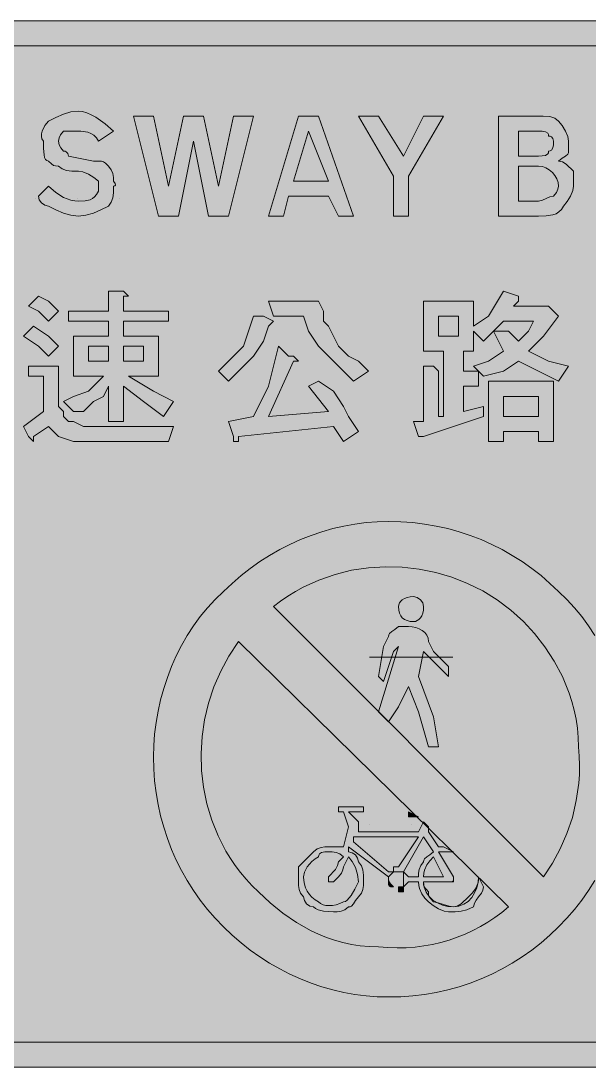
# Model space of a CAD drawing. Header units: metres. Extents: x 38 to 529, y 10 to 261.
# Drawn here: x 194.8 to 331.2, y 10.1 to 260.9 of the extents above; entities that cross this region are included whole.
import ezdxf

# ---------------------------------------------------------------- set-up
doc = ezdxf.new("R2010")
doc.units = ezdxf.units.M
for name, color, linetype, true_color in [('FILL_BLACK_000000', 7, 'Continuous', 0x000000), ('FILL_BLUE_0000FF', 7, 'Continuous', 0x0000ff), ('FILL_RED_FF0000', 7, 'Continuous', 0xff0000), ('FILL_WHITE_FFFFFF', 7, 'Continuous', 0xffffff), ('STROKE_BLACK_000000', 7, 'Continuous', 0x000000), ('STROKE_BLUE_0000FF', 7, 'Continuous', 0x0000ff), ('STROKE_WHITE_FFFFFF', 7, 'Continuous', 0xffffff)]:
    doc.layers.add(name, color=color, linetype=linetype, true_color=true_color)

msp = doc.modelspace()

# ---------------------------------------------------------------- hatches: boundary and pattern name
at = {"layer": 'FILL_BLACK_000000', "true_color": 0x000000}
h = msp.add_hatch(color=7, dxfattribs=at)
h.dxf.hatch_style = 1
h.paths.add_polyline_path([(291.4, 119.64), (291.24, 118.91), (291.01, 118.29), (290.7, 117.78), (290.34, 117.39), (289.93, 117.11), (289.5, 116.94), (289.05, 116.88), (288.21, 116.94), (287.48, 117.11), (286.86, 117.39), (286.35, 117.78), (285.96, 118.29), (285.68, 118.91), (285.51, 119.64), (285.45, 120.48), (285.51, 120.93), (285.68, 121.36), (285.96, 121.77), (286.35, 122.13), (286.86, 122.44), (287.48, 122.67), (288.21, 122.83), (289.05, 122.88), (289.93, 122.67), (290.7, 122.13), (291.24, 121.36), (291.45, 120.48), (291.4, 119.64)])
h = msp.add_hatch(color=7, dxfattribs=at)
h.dxf.hatch_style = 1
h.paths.add_polyline_path([(295.05, 86.88), (292.65, 86.88), (290.25, 95.28), (287.85, 101.28), (285.45, 96.48), (283.05, 92.88), (280.65, 95.28), (285.45, 110.88), (284.25, 109.68), (281.85, 102.48), (280.65, 103.68), (281.85, 110.88), (283.05, 113.28), (283.1, 113.68), (283.26, 113.99), (283.8, 114.48), (284.57, 114.97), (285.45, 115.68), (287.85, 115.68), (288.75, 115.62), (289.61, 115.45), (290.42, 115.17), (291.15, 114.78), (291.76, 114.27), (292.24, 113.65), (292.54, 112.92), (292.65, 112.08), (293.85, 109.68), (297.45, 106.08), (297.45, 103.68), (292.65, 108.48), (291.45, 109.68), (290.25, 103.68), (293.85, 94.08), (295.05, 86.88)])
h = msp.add_hatch(color=7, dxfattribs=at)
h.dxf.hatch_style = 1
h.paths.add_polyline_path([(296.25, 62.88), (298.65, 61.68), (296.25, 61.68), (295.05, 61.68), (298.65, 55.68), (298.65, 54.48), (297.45, 54.48), (291.45, 54.48), (291.47, 53.77), (291.6, 53.28), (291.96, 52.79), (292.65, 52.08), (292.67, 51.37), (292.8, 50.88), (293.16, 50.39), (293.85, 49.68), (294.94, 49.49), (296.25, 49.08), (297.56, 48.67), (298.65, 48.48), (299.55, 48.69), (300.45, 49.23), (302.25, 50.88), (303.13, 51.8), (303.9, 52.83), (304.44, 54.09), (304.6, 54.83), (304.65, 55.68), (305.85, 53.28), (305.7, 52.53), (305.34, 51.76), (304.65, 50.88), (304.05, 50.13), (303.64, 49.36), (303.45, 48.48), (301.84, 47.79), (300.45, 47.43), (299.06, 47.3), (297.45, 47.28), (296.36, 47.49), (295.05, 48.03), (293.74, 48.8), (292.65, 49.68), (291.77, 50.6), (291, 51.63), (290.46, 52.89), (290.3, 53.63), (290.25, 54.48), (287.85, 54.48), (286.65, 53.28), (286.65, 54.48), (286.65, 55.68), (286.65, 56.88), (285.45, 56.88), (284.25, 56.88), (283.05, 55.68), (273.45, 62.88), (273.45, 61.68), (274.33, 61.47), (275.1, 60.93), (275.64, 60.16), (275.85, 59.28), (276.54, 58.36), (276.9, 57.33), (277.03, 56.07), (277.05, 54.48), (277.03, 53.58), (276.9, 52.68), (276.54, 51.78), (275.85, 50.88), (275.14, 50), (274.65, 49.23), (274.16, 48.69), (273.85, 48.53), (273.45, 48.48), (272.55, 47.79), (271.65, 47.43), (270.75, 47.3), (269.85, 47.28), (267.45, 47.43), (266.14, 47.79), (265.55, 48.08), (265.05, 48.48), (264.17, 48.69), (263.4, 49.23), (262.86, 50), (262.65, 50.88), (261.96, 51.78), (261.6, 52.68), (261.47, 53.58), (261.45, 54.48), (261.45, 58.08), (265.05, 61.68), (265.95, 62.37), (266.85, 62.73), (267.75, 62.86), (268.65, 62.88), (272.25, 62.88), (273.45, 67.68), (272.25, 71.28), (271.05, 71.28), (271.05, 72.48), (272.25, 72.48), (277.05, 72.48), (277.05, 71.28), (273.45, 71.28), (275.85, 68.88), (275.85, 66.48), (290.25, 66.48), (291.45, 68.88), (292.65, 67.68), (292.65, 66.48), (295.05, 62.88), (296.25, 62.88)])
h.paths.add_polyline_path([(287.85, 55.68), (290.25, 55.68), (290.27, 56.58), (290.4, 57.48), (290.76, 58.38), (291.45, 59.28), (291.5, 59.68), (291.66, 59.99), (292.2, 60.48), (292.97, 60.97), (293.85, 61.68), (291.45, 65.28), (286.65, 56.88), (287.85, 55.68)], flags=16)
h.paths.add_polyline_path([(284.25, 58.08), (285.45, 58.08), (290.25, 65.28), (274.65, 65.28), (274.65, 64.08), (283.05, 56.88), (284.25, 56.88), (284.25, 58.08)], flags=16)
h.paths.add_polyline_path([(292.2, 58.53), (291.66, 57.27), (291.5, 56.53), (291.45, 55.68), (296.25, 55.68), (293.85, 60.48), (292.97, 59.56), (292.2, 58.53)], flags=16)
h.paths.add_polyline_path([(270.84, 58.38), (271.05, 59.28), (272.25, 60.48), (271.35, 61.17), (270.45, 61.53), (269.55, 61.66), (268.65, 61.68), (267.77, 61.66), (267, 61.53), (266.46, 61.17), (266.3, 60.88), (266.25, 60.48), (265.41, 59.98), (264.68, 59.39), (264.06, 58.75), (263.55, 58.08), (262.88, 56.77), (262.65, 55.68), (262.71, 54.78), (262.88, 53.9), (263.16, 53.04), (263.55, 52.23), (264.06, 51.47), (264.68, 50.79), (265.41, 50.18), (266.25, 49.68), (266.75, 49.29), (267.36, 49.01), (268.04, 48.84), (268.8, 48.78), (269.61, 48.84), (270.47, 49.01), (271.35, 49.29), (272.25, 49.68), (272.7, 49.79), (273.15, 50.09), (274.05, 51.18), (274.95, 52.72), (275.85, 54.48), (275.64, 56.26), (275.1, 57.93), (274.33, 59.37), (273.45, 60.48), (272.25, 58.08), (272.1, 57.33), (271.74, 56.56), (271.05, 55.68), (269.85, 54.48), (268.65, 54.48), (268.65, 55.68), (270.3, 57.48), (270.84, 58.38)], flags=16)
h = msp.add_hatch(color=7, dxfattribs=at)
h.dxf.hatch_style = 1
h.paths.add_polyline_path([(287.85, 71.28), (290.25, 70.08), (287.85, 70.08), (287.85, 71.28)])
h = msp.add_hatch(color=7, dxfattribs=at)
h.dxf.hatch_style = 1
h.paths.add_polyline_path([(283.07, 53.79), (283.05, 54.48), (283.05, 55.68), (283.07, 54.97), (283.2, 54.48), (283.56, 53.99), (284.25, 53.28), (283.56, 53.3), (283.2, 53.43), (283.07, 53.79)])
h = msp.add_hatch(color=7, dxfattribs=at)
h.dxf.hatch_style = 1
h.paths.add_polyline_path([(285.45, 53.28), (286.65, 53.28), (286.65, 52.08), (285.45, 52.08), (285.45, 53.28)])
at = {"layer": 'FILL_BLUE_0000FF', "true_color": 0x0000ff}
h = msp.add_hatch(color=7, dxfattribs=at)
h.dxf.hatch_style = 1
h.paths.add_polyline_path([(515.85, 254.88), (516.73, 254.86), (517.5, 254.73), (518.04, 254.37), (518.2, 254.08), (518.25, 253.68), (519.13, 253.66), (519.9, 253.53), (520.44, 253.17), (520.6, 252.88), (520.65, 252.48), (521.05, 252.43), (521.34, 252.27), (521.7, 251.73), (521.83, 250.96), (521.85, 250.08), (522.25, 250.03), (522.54, 249.89), (522.9, 249.48), (523.05, 248.88), (523.05, 22.08), (522.84, 21.18), (522.3, 20.28), (520.65, 18.48), (520.6, 18.08), (520.44, 17.77), (519.9, 17.28), (519.13, 16.79), (518.25, 16.08), (515.85, 16.08), (50.25, 16.08), (49.35, 16.29), (48.45, 16.83), (46.65, 18.48), (46.25, 18.53), (45.94, 18.67), (45.45, 19.08), (44.96, 19.49), (44.65, 19.63), (44.25, 19.68), (44.25, 22.08), (44.25, 248.88), (44.36, 249.83), (44.68, 250.83), (45.2, 251.83), (45.9, 252.78), (46.77, 253.61), (47.79, 254.28), (48.96, 254.72), (50.25, 254.88), (515.85, 254.88)])
at = {"layer": 'FILL_RED_FF0000', "true_color": 0xff0000}
h = msp.add_hatch(color=7, dxfattribs=at)
h.dxf.hatch_style = 1
h.paths.add_polyline_path([(340.58, 81.57), (340.37, 78.69), (340.03, 75.85), (339.54, 73.04), (338.93, 70.28), (338.18, 67.56), (337.31, 64.9), (336.3, 62.28), (335.17, 59.72), (333.91, 57.22), (332.53, 54.79), (331.03, 52.42), (329.41, 50.12), (327.67, 47.89), (325.82, 45.75), (323.85, 43.68), (321.78, 41.71), (319.64, 39.86), (317.41, 38.12), (315.11, 36.5), (312.74, 35), (310.31, 33.62), (307.81, 32.36), (305.25, 31.23), (302.63, 30.22), (299.97, 29.35), (297.25, 28.6), (294.49, 27.99), (291.68, 27.5), (288.84, 27.16), (285.96, 26.95), (283.05, 26.88), (280.35, 26.95), (277.66, 27.16), (274.97, 27.5), (272.31, 27.99), (269.66, 28.6), (267.04, 29.35), (264.45, 30.22), (261.9, 31.23), (259.39, 32.36), (256.93, 33.62), (254.52, 35), (252.17, 36.5), (249.88, 38.12), (247.66, 39.86), (245.52, 41.71), (243.45, 43.68), (241.48, 45.75), (239.63, 47.89), (237.89, 50.12), (236.27, 52.42), (234.77, 54.79), (233.39, 57.22), (232.13, 59.72), (231, 62.28), (229.99, 64.9), (229.12, 67.56), (228.37, 70.28), (227.76, 73.04), (227.27, 75.85), (226.93, 78.69), (226.72, 81.57), (226.65, 84.48), (226.72, 87.19), (226.93, 89.92), (227.27, 92.66), (227.76, 95.39), (228.37, 98.11), (229.12, 100.81), (229.99, 103.47), (231, 106.08), (232.13, 108.64), (233.39, 111.13), (234.77, 113.54), (236.27, 115.87), (237.89, 118.09), (239.63, 120.21), (241.48, 122.21), (243.45, 124.08), (245.52, 126.05), (247.66, 127.9), (249.88, 129.64), (252.17, 131.26), (254.52, 132.76), (256.93, 134.14), (259.39, 135.4), (261.9, 136.53), (264.45, 137.54), (267.04, 138.41), (269.66, 139.16), (272.31, 139.77), (274.97, 140.26), (277.66, 140.6), (280.35, 140.81), (283.05, 140.88), (285.96, 140.81), (288.84, 140.6), (291.68, 140.26), (294.49, 139.77), (297.25, 139.16), (299.97, 138.41), (302.63, 137.54), (305.25, 136.53), (307.81, 135.4), (310.31, 134.14), (312.74, 132.76), (315.11, 131.26), (317.41, 129.64), (319.64, 127.9), (321.78, 126.05), (323.85, 124.08), (325.82, 122.21), (327.67, 120.21), (329.41, 118.09), (331.03, 115.87), (332.53, 113.54), (333.91, 111.13), (335.17, 108.64), (336.3, 106.08), (337.31, 103.47), (338.18, 100.81), (338.93, 98.11), (339.54, 95.39), (340.03, 92.66), (340.37, 89.92), (340.58, 87.19), (340.65, 84.48), (340.58, 81.57)])
at = {"layer": 'FILL_WHITE_FFFFFF', "true_color": 0xffffff}
h = msp.add_hatch(color=7, dxfattribs=at)
h.dxf.hatch_style = 1
h.paths.add_polyline_path([(515.85, 260.88), (517.2, 260.82), (518.53, 260.65), (519.84, 260.37), (521.1, 259.98), (522.31, 259.47), (523.44, 258.86), (524.5, 258.12), (525.45, 257.28), (526.29, 256.33), (527.03, 255.29), (527.64, 254.2), (528.15, 253.08), (528.83, 250.87), (528.99, 249.83), (529.05, 248.88), (529.05, 22.08), (529.03, 21.16), (528.9, 20.13), (528.54, 18.87), (527.85, 17.28), (527.64, 16.38), (527.1, 15.48), (525.45, 13.68), (523.5, 11.88), (522.24, 10.98), (520.65, 10.08), (515.85, 10.08), (50.25, 10.08), (49.3, 10.14), (48.26, 10.3), (46.05, 10.98), (44.93, 11.49), (43.84, 12.11), (42.8, 12.84), (41.85, 13.68), (38.25, 17.28), (38.25, 22.08), (38.25, 248.88), (38.31, 249.83), (38.48, 250.87), (39.15, 253.08), (39.66, 254.2), (40.28, 255.29), (41.01, 256.33), (41.85, 257.28), (42.8, 258.12), (43.84, 258.86), (44.93, 259.47), (46.05, 259.98), (48.26, 260.65), (49.3, 260.82), (50.25, 260.88), (515.85, 260.88)])
h = msp.add_hatch(color=7, dxfattribs=at)
h.dxf.hatch_style = 1
h.paths.add_polyline_path([(217.03, 219.69), (216.9, 218.43), (216.54, 217.4), (215.85, 216.48), (214.05, 215.6), (212.25, 214.83), (210.45, 214.29), (208.65, 214.08), (206.85, 214.29), (205.05, 214.83), (203.25, 215.6), (201.45, 216.48), (200.57, 216.69), (199.8, 217.23), (199.26, 218), (199.05, 218.88), (201.45, 221.28), (203.25, 219.71), (205.05, 218.58), (205.95, 218.19), (206.85, 217.9), (207.75, 217.74), (208.65, 217.68), (210.24, 217.72), (211.5, 217.98), (212.04, 218.27), (212.53, 218.69), (213, 219.29), (213.45, 220.08), (213.45, 222.48), (212.36, 223.36), (211.05, 224.13), (209.74, 224.67), (208.65, 224.88), (207.06, 224.9), (205.8, 225.03), (204.77, 225.39), (203.85, 226.08), (203.14, 226.1), (202.65, 226.23), (202.16, 226.59), (201.45, 227.28), (201.05, 227.39), (200.76, 227.69), (200.54, 228.17), (200.4, 228.78), (200.27, 230.32), (200.25, 232.08), (199.91, 232.58), (199.76, 233.17), (199.79, 233.81), (199.95, 234.48), (200.59, 235.79), (201.45, 236.88), (203.25, 237.76), (205.05, 238.53), (206.85, 239.07), (208.65, 239.28), (209.6, 239.17), (210.64, 238.87), (211.73, 238.39), (212.85, 237.78), (215.06, 236.24), (217.05, 234.48), (213.45, 232.08), (212.95, 232.87), (212.34, 233.47), (211.66, 233.89), (210.9, 234.18), (209.23, 234.44), (207.45, 234.48), (205.05, 234.48), (204.36, 233.6), (204, 232.83), (203.85, 232.08), (204.04, 231.2), (204.45, 230.43), (205.05, 229.68), (205.45, 229.63), (205.74, 229.49), (206.1, 229.08), (206.25, 228.48), (212.25, 227.28), (213.45, 227.28), (214.16, 227.26), (214.65, 227.13), (215.14, 226.77), (215.85, 226.08), (216.54, 225.18), (216.9, 224.28), (217.03, 223.38), (217.05, 222.48), (217.5, 221.88), (217.56, 221.47), (217.39, 221.33), (217.05, 221.28), (217.03, 219.69)])
h = msp.add_hatch(color=7, dxfattribs=at)
h.dxf.hatch_style = 1
h.paths.add_polyline_path([(221.85, 238.08), (226.65, 238.08), (230.25, 221.28), (233.85, 238.08), (238.65, 238.08), (242.25, 221.28), (245.85, 238.08), (250.65, 238.08), (244.65, 214.08), (239.85, 214.08), (236.25, 232.08), (232.65, 214.08), (227.85, 214.08), (221.85, 238.08)])
h = msp.add_hatch(color=7, dxfattribs=at)
h.dxf.hatch_style = 1
h.paths.add_polyline_path([(274.65, 214.08), (271.05, 214.08), (268.65, 218.88), (259.05, 218.88), (257.85, 214.08), (254.25, 214.08), (261.45, 238.08), (266.25, 238.08), (274.65, 214.08)])
h.paths.add_polyline_path([(260.25, 222.48), (268.65, 222.48), (263.85, 234.48), (260.25, 222.48)], flags=16)
h = msp.add_hatch(color=7, dxfattribs=at)
h.dxf.hatch_style = 1
h.paths.add_polyline_path([(280.65, 238.08), (286.65, 228.48), (291.45, 238.08), (296.25, 238.08), (287.85, 223.68), (287.85, 214.08), (284.25, 214.08), (284.25, 223.68), (275.85, 238.08), (280.65, 238.08)])
h = msp.add_hatch(color=7, dxfattribs=at)
h.dxf.hatch_style = 1
h.paths.add_polyline_path([(327.45, 224.88), (327.45, 221.28), (327.24, 220.19), (326.7, 218.88), (325.93, 217.57), (325.05, 216.48), (324.55, 215.69), (323.94, 215.09), (323.26, 214.67), (322.5, 214.38), (320.83, 214.12), (319.05, 214.08), (309.45, 214.08), (309.45, 238.08), (317.85, 238.08), (320.14, 238.06), (321.75, 237.93), (322.91, 237.57), (323.85, 236.88), (324.73, 235.79), (325.5, 234.48), (326.04, 233.17), (326.25, 232.08), (326.25, 229.68), (326.2, 229.28), (326.04, 228.97), (325.5, 228.48), (324.73, 227.99), (323.85, 227.28), (324.75, 227.07), (325.65, 226.53), (327.45, 224.88)])
h.paths.add_polyline_path([(320.7, 228.63), (321.24, 228.99), (321.4, 229.28), (321.45, 229.68), (321.85, 229.73), (322.14, 229.89), (322.5, 230.43), (322.63, 231.2), (322.65, 232.08), (322.5, 232.68), (322.14, 233.09), (321.85, 233.23), (321.45, 233.28), (321.4, 233.68), (321.24, 233.97), (320.7, 234.33), (319.93, 234.46), (319.05, 234.48), (314.25, 234.48), (314.25, 228.48), (319.05, 228.48), (319.93, 228.5), (320.7, 228.63)], flags=16)
h.paths.add_polyline_path([(320.85, 218.28), (321.75, 218.69), (322.65, 218.88), (323.34, 219.76), (323.7, 220.53), (323.85, 221.28), (323.74, 222.18), (323.44, 223.04), (322.96, 223.85), (322.35, 224.58), (321.62, 225.19), (320.81, 225.67), (319.95, 225.97), (319.05, 226.08), (314.25, 226.08), (314.25, 217.68), (319.05, 217.68), (319.95, 217.87), (320.85, 218.28)], flags=16)
h = msp.add_hatch(color=7, dxfattribs=at)
h.dxf.hatch_style = 1
h.paths.add_polyline_path([(219.45, 196.08), (220.65, 194.88), (219.45, 194.88), (219.45, 191.28), (230.25, 191.28), (230.25, 188.88), (219.45, 188.88), (219.45, 185.28), (227.85, 185.28), (227.85, 175.68), (220.65, 175.68), (226.65, 172.08), (231.45, 169.68), (229.05, 166.08), (224.25, 169.68), (219.45, 173.28), (219.45, 164.88), (215.85, 164.88), (215.85, 173.28), (214.65, 170.88), (212.25, 169.68), (209.85, 167.28), (207.45, 167.28), (205.05, 169.68), (207.45, 170.88), (211.05, 172.08), (213.45, 174.48), (214.65, 175.68), (207.45, 175.68), (207.45, 185.28), (215.85, 185.28), (215.85, 188.88), (206.25, 188.88), (206.25, 191.28), (215.85, 191.28), (215.85, 196.08), (219.45, 196.08)])
h.paths.add_polyline_path([(211.05, 182.88), (211.05, 179.28), (215.85, 179.28), (215.85, 182.88), (211.05, 182.88)], flags=16)
h.paths.add_polyline_path([(224.25, 182.88), (219.45, 182.88), (219.45, 179.28), (224.25, 179.28), (224.25, 182.88)], flags=16)
h = msp.add_hatch(color=7, dxfattribs=at)
h.dxf.hatch_style = 1
h.paths.add_polyline_path([(301.05, 167.28), (305.85, 168.48), (305.85, 166.08), (291.45, 161.28), (290.25, 161.28), (289.05, 164.88), (291.45, 164.88), (291.45, 178.08), (293.85, 178.08), (295.05, 176.88), (295.05, 175.68), (295.05, 166.08), (296.25, 166.08), (296.25, 181.68), (291.45, 181.68), (291.45, 193.68), (303.45, 193.68), (303.45, 187.68), (307.05, 190.08), (310.65, 196.08), (314.25, 194.88), (314.25, 193.68), (313.05, 192.48), (321.45, 192.48), (323.85, 190.08), (320.25, 185.28), (316.65, 181.68), (321.45, 179.28), (326.25, 178.08), (323.85, 174.48), (319.05, 176.88), (314.25, 179.28), (310.65, 176.88), (305.85, 175.68), (304.65, 176.88), (304.65, 173.28), (301.05, 173.28), (301.05, 167.28)])
h.paths.add_polyline_path([(303.45, 178.08), (307.05, 179.28), (310.65, 181.68), (309.45, 184.08), (308.25, 186.48), (305.85, 184.08), (303.45, 186.48), (303.45, 181.68), (301.05, 181.68), (301.05, 176.88), (304.65, 176.88), (303.45, 178.08)], flags=16)
h.paths.add_polyline_path([(311.85, 186.48), (313.05, 185.28), (314.25, 184.08), (316.65, 186.48), (317.85, 188.88), (310.65, 188.88), (308.25, 186.48), (311.85, 186.48)], flags=16)
h.paths.add_polyline_path([(299.85, 190.08), (295.05, 190.08), (295.05, 185.28), (299.85, 185.28), (299.85, 190.08)], flags=16)
h = msp.add_hatch(color=7, dxfattribs=at)
h.dxf.hatch_style = 1
h.paths.add_polyline_path([(201.45, 193.68), (203.85, 191.28), (201.45, 188.88), (199.05, 191.28), (196.65, 192.48), (199.05, 194.88), (201.45, 193.68)])
h = msp.add_hatch(color=7, dxfattribs=at)
h.dxf.hatch_style = 1
h.paths.add_polyline_path([(266.25, 193.68), (267.45, 191.28), (267.45, 188.88), (268.65, 187.68), (269.85, 185.28), (271.05, 182.88), (273.45, 180.48), (275.85, 179.28), (278.25, 176.88), (274.65, 174.48), (269.85, 179.28), (266.25, 182.88), (263.85, 186.48), (262.65, 190.08), (255.45, 190.08), (254.25, 193.68), (266.25, 193.68)])
h = msp.add_hatch(color=7, dxfattribs=at)
h.dxf.hatch_style = 1
h.paths.add_polyline_path([(255.45, 188.88), (254.25, 187.68), (253.05, 184.08), (250.65, 180.48), (248.25, 178.08), (244.65, 174.48), (242.25, 176.88), (245.85, 180.48), (248.25, 182.88), (249.45, 186.48), (250.65, 190.08), (253.05, 190.08), (255.45, 188.88)])
h = msp.add_hatch(color=7, dxfattribs=at)
h.dxf.hatch_style = 1
h.paths.add_polyline_path([(201.45, 185.28), (203.85, 182.88), (201.45, 180.48), (199.05, 182.88), (195.45, 185.28), (197.85, 187.68), (201.45, 185.28)])
h = msp.add_hatch(color=7, dxfattribs=at)
h.dxf.hatch_style = 1
h.paths.add_polyline_path([(260.25, 180.48), (261.45, 179.28), (260.25, 179.28), (254.25, 166.08), (268.65, 167.28), (263.85, 173.28), (266.25, 174.48), (269.85, 172.08), (272.25, 168.48), (273.45, 166.08), (275.85, 162.48), (272.25, 160.08), (269.85, 163.68), (247.05, 161.28), (247.05, 160.08), (245.85, 160.08), (245.85, 161.28), (244.65, 164.88), (250.65, 166.08), (254.25, 173.28), (256.65, 182.88), (259.05, 180.48), (260.25, 180.48)])
h = msp.add_hatch(color=7, dxfattribs=at)
h.dxf.hatch_style = 1
h.paths.add_polyline_path([(203.85, 178.08), (203.85, 168.48), (205.05, 167.28), (205.05, 166.08), (206.25, 164.88), (207.45, 164.88), (209.85, 163.68), (213.45, 163.68), (231.45, 163.68), (230.25, 160.08), (211.05, 160.08), (207.45, 160.08), (203.85, 161.28), (202.65, 162.48), (201.45, 163.68), (197.85, 161.28), (197.85, 160.08), (196.65, 161.28), (195.45, 163.68), (200.25, 167.28), (200.25, 175.68), (196.65, 175.68), (196.65, 178.08), (203.85, 178.08)])
h = msp.add_hatch(color=7, dxfattribs=at)
h.dxf.hatch_style = 1
h.paths.add_polyline_path([(322.65, 174.48), (322.65, 160.08), (319.05, 160.08), (319.05, 162.48), (310.65, 162.48), (310.65, 160.08), (307.05, 160.08), (307.05, 174.48), (322.65, 174.48)])
h.paths.add_polyline_path([(319.05, 170.88), (310.65, 170.88), (310.65, 166.08), (319.05, 166.08), (319.05, 170.88)], flags=16)
h = msp.add_hatch(color=7, dxfattribs=at)
h.dxf.hatch_style = 1
h.paths.add_polyline_path([(257.16, 121.78), (258.92, 122.98), (260.72, 124.09), (262.56, 125.1), (266.33, 126.83), (270.23, 128.19), (274.2, 129.17), (278.23, 129.78), (282.29, 130.03), (286.35, 129.93), (290.38, 129.47), (294.36, 128.67), (298.25, 127.53), (302.03, 126.05), (305.66, 124.24), (309.13, 122.1), (312.4, 119.65), (315.45, 116.88), (318.08, 114.02), (320.55, 110.84), (322.79, 107.39), (324.75, 103.68), (325.61, 101.74), (326.37, 99.75), (327.04, 97.71), (327.6, 95.62), (328.05, 93.49), (328.38, 91.32), (328.58, 89.12), (328.65, 86.88), (328.82, 84.64), (328.88, 82.44), (328.83, 80.26), (328.69, 78.12), (328.1, 73.95), (327.15, 69.93), (325.86, 66.08), (324.26, 62.41), (322.38, 58.94), (320.25, 55.68), (255.45, 120.48), (257.16, 121.78)])
h = msp.add_hatch(color=7, dxfattribs=at)
h.dxf.hatch_style = 1
h.paths.add_polyline_path([(311.85, 48.48), (310.25, 47.17), (308.59, 45.95), (306.88, 44.82), (305.12, 43.77), (303.31, 42.82), (301.45, 41.96), (299.55, 41.2), (297.6, 40.53), (295.61, 39.96), (293.58, 39.49), (291.51, 39.12), (289.41, 38.86), (287.27, 38.7), (285.09, 38.65), (282.89, 38.71), (280.65, 38.88), (278.43, 38.95), (276.26, 39.15), (274.15, 39.48), (272.1, 39.93), (270.1, 40.49), (268.16, 41.16), (266.28, 41.92), (264.45, 42.78), (260.96, 44.74), (257.7, 46.98), (254.66, 49.45), (251.85, 52.08), (250.32, 53.57), (248.88, 55.13), (247.54, 56.74), (246.28, 58.4), (245.11, 60.11), (244.04, 61.87), (242.16, 65.5), (240.63, 69.28), (239.47, 73.17), (238.66, 77.15), (238.2, 81.18), (238.09, 85.24), (238.34, 89.3), (238.93, 93.33), (239.87, 97.31), (241.15, 101.2), (242.78, 104.97), (244.74, 108.61), (247.05, 112.08), (311.85, 48.48)])

# ---------------------------------------------------------------- linework, layer by layer
at = {"layer": 'FILL_BLACK_000000', "lineweight": 0, "true_color": 0x000000}
for points in [[(291.4, 119.64), (291.24, 118.91), (291.01, 118.29), (290.7, 117.78), (290.34, 117.39), (289.93, 117.11), (289.5, 116.94), (289.05, 116.88), (288.21, 116.94), (287.48, 117.11), (286.86, 117.39), (286.35, 117.78), (285.96, 118.29), (285.68, 118.91), (285.51, 119.64), (285.45, 120.48), (285.51, 120.93), (285.68, 121.36), (285.96, 121.77), (286.35, 122.13), (286.86, 122.44), (287.48, 122.67), (288.21, 122.83), (289.05, 122.88), (289.93, 122.67), (290.7, 122.13), (291.24, 121.36), (291.45, 120.48)], [(295.05, 86.88), (292.65, 86.88), (290.25, 95.28), (287.85, 101.28), (285.45, 96.48), (283.05, 92.88), (280.65, 95.28), (285.45, 110.88), (284.25, 109.68), (281.85, 102.48), (280.65, 103.68), (281.85, 110.88), (283.05, 113.28), (283.1, 113.68), (283.26, 113.99), (283.8, 114.48), (284.57, 114.97), (285.45, 115.68), (287.85, 115.68), (288.75, 115.62), (289.61, 115.45), (290.42, 115.17), (291.15, 114.78), (291.76, 114.27), (292.24, 113.65), (292.54, 112.92), (292.65, 112.08), (293.85, 109.68), (297.45, 106.08), (297.45, 103.68), (292.65, 108.48), (291.45, 109.68), (290.25, 103.68), (293.85, 94.08)], [(296.25, 62.88), (298.65, 61.68), (296.25, 61.68), (295.05, 61.68), (298.65, 55.68), (298.65, 54.48), (297.45, 54.48), (291.45, 54.48), (291.47, 53.77), (291.6, 53.28), (291.96, 52.79), (292.65, 52.08), (292.67, 51.37), (292.8, 50.88), (293.16, 50.39), (293.85, 49.68), (294.94, 49.49), (296.25, 49.08), (297.56, 48.67), (298.65, 48.48), (299.55, 48.69), (300.45, 49.23), (302.25, 50.88), (303.13, 51.8), (303.9, 52.83), (304.44, 54.09), (304.6, 54.83), (304.65, 55.68), (305.85, 53.28), (305.7, 52.53), (305.34, 51.76), (304.65, 50.88), (304.05, 50.13), (303.64, 49.36), (303.45, 48.48), (301.84, 47.79), (300.45, 47.43), (299.06, 47.3), (297.45, 47.28), (296.36, 47.49), (295.05, 48.03), (293.74, 48.8), (292.65, 49.68), (291.77, 50.6), (291, 51.63), (290.46, 52.89), (290.3, 53.63), (290.25, 54.48), (287.85, 54.48), (286.65, 53.28), (286.65, 54.48), (286.65, 55.68), (286.65, 56.88), (285.45, 56.88), (284.25, 56.88), (283.05, 55.68), (273.45, 62.88), (273.45, 61.68), (274.33, 61.47), (275.1, 60.93), (275.64, 60.16), (275.85, 59.28), (276.54, 58.36), (276.9, 57.33), (277.03, 56.07), (277.05, 54.48), (277.03, 53.58), (276.9, 52.68), (276.54, 51.78), (275.85, 50.88), (275.14, 50), (274.65, 49.23), (274.16, 48.69), (273.85, 48.53), (273.45, 48.48), (272.55, 47.79), (271.65, 47.43), (270.75, 47.3), (269.85, 47.28), (267.45, 47.43), (266.14, 47.79), (265.55, 48.08), (265.05, 48.48), (264.17, 48.69), (263.4, 49.23), (262.86, 50), (262.65, 50.88), (261.96, 51.78), (261.6, 52.68), (261.47, 53.58), (261.45, 54.48), (261.45, 58.08), (265.05, 61.68), (265.95, 62.37), (266.85, 62.73), (267.75, 62.86), (268.65, 62.88), (272.25, 62.88), (273.45, 67.68), (272.25, 71.28), (271.05, 71.28), (271.05, 72.48), (272.25, 72.48), (277.05, 72.48), (277.05, 71.28), (273.45, 71.28), (275.85, 68.88), (275.85, 66.48), (290.25, 66.48), (291.45, 68.88), (292.65, 67.68), (292.65, 66.48), (295.05, 62.88)], [(287.85, 71.28), (290.25, 70.08), (287.85, 70.08)], [(284.25, 58.08), (285.45, 58.08), (290.25, 65.28), (274.65, 65.28), (274.65, 64.08), (283.05, 56.88), (284.25, 56.88)], [(287.85, 55.68), (290.25, 55.68), (290.27, 56.58), (290.4, 57.48), (290.76, 58.38), (291.45, 59.28), (291.5, 59.68), (291.66, 59.99), (292.2, 60.48), (292.97, 60.97), (293.85, 61.68), (291.45, 65.28), (286.65, 56.88)], [(270.84, 58.38), (271.05, 59.28), (272.25, 60.48), (271.35, 61.17), (270.45, 61.53), (269.55, 61.66), (268.65, 61.68), (267.77, 61.66), (267, 61.53), (266.46, 61.17), (266.3, 60.88), (266.25, 60.48), (265.41, 59.98), (264.68, 59.39), (264.06, 58.75), (263.55, 58.08), (262.88, 56.77), (262.65, 55.68), (262.71, 54.78), (262.88, 53.9), (263.16, 53.04), (263.55, 52.23), (264.06, 51.47), (264.68, 50.79), (265.41, 50.18), (266.25, 49.68), (266.75, 49.29), (267.36, 49.01), (268.04, 48.84), (268.8, 48.78), (269.61, 48.84), (270.47, 49.01), (271.35, 49.29), (272.25, 49.68), (272.7, 49.79), (273.15, 50.09), (274.05, 51.18), (274.95, 52.72), (275.85, 54.48), (275.64, 56.26), (275.1, 57.93), (274.33, 59.37), (273.45, 60.48), (272.25, 58.08), (272.1, 57.33), (271.74, 56.56), (271.05, 55.68), (269.85, 54.48), (268.65, 54.48), (268.65, 55.68), (270.3, 57.48)], [(292.2, 58.53), (291.66, 57.27), (291.5, 56.53), (291.45, 55.68), (296.25, 55.68), (293.85, 60.48), (292.97, 59.56)], [(283.07, 53.79), (283.05, 54.48), (283.05, 55.68), (283.07, 54.97), (283.2, 54.48), (283.56, 53.99), (284.25, 53.28), (283.56, 53.3), (283.2, 53.43)], [(285.45, 53.28), (286.65, 53.28), (286.65, 52.08), (285.45, 52.08)]]:
    msp.add_lwpolyline(points, close=True, dxfattribs=at)
at = {"layer": 'FILL_BLUE_0000FF', "lineweight": 0, "true_color": 0x0000ff}
msp.add_lwpolyline([(515.85, 16.08), (50.25, 16.08), (49.35, 16.29), (48.45, 16.83), (46.65, 18.48), (46.25, 18.53), (45.94, 18.67), (45.45, 19.08), (44.96, 19.49), (44.65, 19.63), (44.25, 19.68), (44.25, 22.08), (44.25, 248.88), (44.36, 249.83), (44.68, 250.83), (45.2, 251.83), (45.9, 252.78), (46.77, 253.61), (47.79, 254.28), (48.96, 254.72), (50.25, 254.88), (515.85, 254.88)], dxfattribs=at)
at = {"layer": 'FILL_RED_FF0000', "lineweight": 0, "true_color": 0xff0000}
msp.add_lwpolyline([(332.53, 54.79), (331.03, 52.42), (329.41, 50.12), (327.67, 47.89), (325.82, 45.75), (323.85, 43.68), (321.78, 41.71), (319.64, 39.86), (317.41, 38.12), (315.11, 36.5), (312.74, 35), (310.31, 33.62), (307.81, 32.36), (305.25, 31.23), (302.63, 30.22), (299.97, 29.35), (297.25, 28.6), (294.49, 27.99), (291.68, 27.5), (288.84, 27.16), (285.96, 26.95), (283.05, 26.88), (280.35, 26.95), (277.66, 27.16), (274.97, 27.5), (272.31, 27.99), (269.66, 28.6), (267.04, 29.35), (264.45, 30.22), (261.9, 31.23), (259.39, 32.36), (256.93, 33.62), (254.52, 35), (252.17, 36.5), (249.88, 38.12), (247.66, 39.86), (245.52, 41.71), (243.45, 43.68), (241.48, 45.75), (239.63, 47.89), (237.89, 50.12), (236.27, 52.42), (234.77, 54.79), (233.39, 57.22), (232.13, 59.72), (231, 62.28), (229.99, 64.9), (229.12, 67.56), (228.37, 70.28), (227.76, 73.04), (227.27, 75.85), (226.93, 78.69), (226.72, 81.57), (226.65, 84.48), (226.72, 87.19), (226.93, 89.92), (227.27, 92.66), (227.76, 95.39), (228.37, 98.11), (229.12, 100.81), (229.99, 103.47), (231, 106.08), (232.13, 108.64), (233.39, 111.13), (234.77, 113.54), (236.27, 115.87), (237.89, 118.09), (239.63, 120.21), (241.48, 122.21), (243.45, 124.08), (245.52, 126.05), (247.66, 127.9), (249.88, 129.64), (252.17, 131.26), (254.52, 132.76), (256.93, 134.14), (259.39, 135.4), (261.9, 136.53), (264.45, 137.54), (267.04, 138.41), (269.66, 139.16), (272.31, 139.77), (274.97, 140.26), (277.66, 140.6), (280.35, 140.81), (283.05, 140.88), (285.96, 140.81), (288.84, 140.6), (291.68, 140.26), (294.49, 139.77), (297.25, 139.16), (299.97, 138.41), (302.63, 137.54), (305.25, 136.53), (307.81, 135.4), (310.31, 134.14), (312.74, 132.76), (315.11, 131.26), (317.41, 129.64), (319.64, 127.9), (321.78, 126.05), (323.85, 124.08), (325.82, 122.21), (327.67, 120.21), (329.41, 118.09), (331.03, 115.87), (332.53, 113.54)], dxfattribs=at)
at = {"layer": 'FILL_WHITE_FFFFFF', "lineweight": 0, "true_color": 0xffffff}
for points in [[(50.25, 260.88), (515.85, 260.88)], [(515.85, 10.08), (50.25, 10.08)]]:
    msp.add_lwpolyline(points, dxfattribs=at)
for points in [[(217.03, 219.69), (216.9, 218.43), (216.54, 217.4), (215.85, 216.48), (214.05, 215.6), (212.25, 214.83), (210.45, 214.29), (208.65, 214.08), (206.85, 214.29), (205.05, 214.83), (203.25, 215.6), (201.45, 216.48), (200.57, 216.69), (199.8, 217.23), (199.26, 218), (199.05, 218.88), (201.45, 221.28), (203.25, 219.71), (205.05, 218.58), (205.95, 218.19), (206.85, 217.9), (207.75, 217.74), (208.65, 217.68), (210.24, 217.72), (211.5, 217.98), (212.04, 218.27), (212.53, 218.69), (213, 219.29), (213.45, 220.08), (213.45, 222.48), (212.36, 223.36), (211.05, 224.13), (209.74, 224.67), (208.65, 224.88), (207.06, 224.9), (205.8, 225.03), (204.77, 225.39), (203.85, 226.08), (203.14, 226.1), (202.65, 226.23), (202.16, 226.59), (201.45, 227.28), (201.05, 227.39), (200.76, 227.69), (200.54, 228.17), (200.4, 228.78), (200.27, 230.32), (200.25, 232.08), (199.91, 232.58), (199.76, 233.17), (199.79, 233.81), (199.95, 234.48), (200.59, 235.79), (201.45, 236.88), (203.25, 237.76), (205.05, 238.53), (206.85, 239.07), (208.65, 239.28), (209.6, 239.17), (210.64, 238.87), (211.73, 238.39), (212.85, 237.78), (215.06, 236.24), (217.05, 234.48), (213.45, 232.08), (212.95, 232.87), (212.34, 233.47), (211.66, 233.89), (210.9, 234.18), (209.23, 234.44), (207.45, 234.48), (205.05, 234.48), (204.36, 233.6), (204, 232.83), (203.85, 232.08), (204.04, 231.2), (204.45, 230.43), (205.05, 229.68), (205.45, 229.63), (205.74, 229.49), (206.1, 229.08), (206.25, 228.48), (212.25, 227.28), (213.45, 227.28), (214.16, 227.26), (214.65, 227.13), (215.14, 226.77), (215.85, 226.08), (216.54, 225.18), (216.9, 224.28), (217.03, 223.38), (217.05, 222.48), (217.5, 221.88), (217.56, 221.47), (217.39, 221.33), (217.05, 221.28)], [(221.85, 238.08), (226.65, 238.08), (230.25, 221.28), (233.85, 238.08), (238.65, 238.08), (242.25, 221.28), (245.85, 238.08), (250.65, 238.08), (244.65, 214.08), (239.85, 214.08), (236.25, 232.08), (232.65, 214.08), (227.85, 214.08)], [(274.65, 214.08), (271.05, 214.08), (268.65, 218.88), (259.05, 218.88), (257.85, 214.08), (254.25, 214.08), (261.45, 238.08), (266.25, 238.08)], [(280.65, 238.08), (286.65, 228.48), (291.45, 238.08), (296.25, 238.08), (287.85, 223.68), (287.85, 214.08), (284.25, 214.08), (284.25, 223.68), (275.85, 238.08)], [(327.45, 224.88), (327.45, 221.28), (327.24, 220.19), (326.7, 218.88), (325.93, 217.57), (325.05, 216.48), (324.55, 215.69), (323.94, 215.09), (323.26, 214.67), (322.5, 214.38), (320.83, 214.12), (319.05, 214.08), (309.45, 214.08), (309.45, 238.08), (317.85, 238.08), (320.14, 238.06), (321.75, 237.93), (322.91, 237.57), (323.85, 236.88), (324.73, 235.79), (325.5, 234.48), (326.04, 233.17), (326.25, 232.08), (326.25, 229.68), (326.2, 229.28), (326.04, 228.97), (325.5, 228.48), (324.73, 227.99), (323.85, 227.28), (324.75, 227.07), (325.65, 226.53)], [(260.25, 222.48), (268.65, 222.48), (263.85, 234.48)], [(320.7, 228.63), (321.24, 228.99), (321.4, 229.28), (321.45, 229.68), (321.85, 229.73), (322.14, 229.89), (322.5, 230.43), (322.63, 231.2), (322.65, 232.08), (322.5, 232.68), (322.14, 233.09), (321.85, 233.23), (321.45, 233.28), (321.4, 233.68), (321.24, 233.97), (320.7, 234.33), (319.93, 234.46), (319.05, 234.48), (314.25, 234.48), (314.25, 228.48), (319.05, 228.48), (319.93, 228.5)], [(320.85, 218.28), (321.75, 218.69), (322.65, 218.88), (323.34, 219.76), (323.7, 220.53), (323.85, 221.28), (323.74, 222.18), (323.44, 223.04), (322.96, 223.85), (322.35, 224.58), (321.62, 225.19), (320.81, 225.67), (319.95, 225.97), (319.05, 226.08), (314.25, 226.08), (314.25, 217.68), (319.05, 217.68), (319.95, 217.87)], [(219.45, 196.08), (220.65, 194.88), (219.45, 194.88), (219.45, 191.28), (230.25, 191.28), (230.25, 188.88), (219.45, 188.88), (219.45, 185.28), (227.85, 185.28), (227.85, 175.68), (220.65, 175.68), (226.65, 172.08), (231.45, 169.68), (229.05, 166.08), (224.25, 169.68), (219.45, 173.28), (219.45, 164.88), (215.85, 164.88), (215.85, 173.28), (214.65, 170.88), (212.25, 169.68), (209.85, 167.28), (207.45, 167.28), (205.05, 169.68), (207.45, 170.88), (211.05, 172.08), (213.45, 174.48), (214.65, 175.68), (207.45, 175.68), (207.45, 185.28), (215.85, 185.28), (215.85, 188.88), (206.25, 188.88), (206.25, 191.28), (215.85, 191.28), (215.85, 196.08)], [(301.05, 167.28), (305.85, 168.48), (305.85, 166.08), (291.45, 161.28), (290.25, 161.28), (289.05, 164.88), (291.45, 164.88), (291.45, 178.08), (293.85, 178.08), (295.05, 176.88), (295.05, 175.68), (295.05, 166.08), (296.25, 166.08), (296.25, 181.68), (291.45, 181.68), (291.45, 193.68), (303.45, 193.68), (303.45, 187.68), (307.05, 190.08), (310.65, 196.08), (314.25, 194.88), (314.25, 193.68), (313.05, 192.48), (321.45, 192.48), (323.85, 190.08), (320.25, 185.28), (316.65, 181.68), (321.45, 179.28), (326.25, 178.08), (323.85, 174.48), (319.05, 176.88), (314.25, 179.28), (310.65, 176.88), (305.85, 175.68), (304.65, 176.88), (304.65, 173.28), (301.05, 173.28)], [(201.45, 193.68), (203.85, 191.28), (201.45, 188.88), (199.05, 191.28), (196.65, 192.48), (199.05, 194.88)], [(266.25, 193.68), (267.45, 191.28), (267.45, 188.88), (268.65, 187.68), (269.85, 185.28), (271.05, 182.88), (273.45, 180.48), (275.85, 179.28), (278.25, 176.88), (274.65, 174.48), (269.85, 179.28), (266.25, 182.88), (263.85, 186.48), (262.65, 190.08), (255.45, 190.08), (254.25, 193.68)], [(255.45, 188.88), (254.25, 187.68), (253.05, 184.08), (250.65, 180.48), (248.25, 178.08), (244.65, 174.48), (242.25, 176.88), (245.85, 180.48), (248.25, 182.88), (249.45, 186.48), (250.65, 190.08), (253.05, 190.08)], [(299.85, 190.08), (295.05, 190.08), (295.05, 185.28), (299.85, 185.28)], [(311.85, 186.48), (313.05, 185.28), (314.25, 184.08), (316.65, 186.48), (317.85, 188.88), (310.65, 188.88), (308.25, 186.48)], [(201.45, 185.28), (203.85, 182.88), (201.45, 180.48), (199.05, 182.88), (195.45, 185.28), (197.85, 187.68)], [(303.45, 178.08), (307.05, 179.28), (310.65, 181.68), (309.45, 184.08), (308.25, 186.48), (305.85, 184.08), (303.45, 186.48), (303.45, 181.68), (301.05, 181.68), (301.05, 176.88), (304.65, 176.88)], [(211.05, 182.88), (211.05, 179.28), (215.85, 179.28), (215.85, 182.88)], [(224.25, 182.88), (219.45, 182.88), (219.45, 179.28), (224.25, 179.28)], [(260.25, 180.48), (261.45, 179.28), (260.25, 179.28), (254.25, 166.08), (268.65, 167.28), (263.85, 173.28), (266.25, 174.48), (269.85, 172.08), (272.25, 168.48), (273.45, 166.08), (275.85, 162.48), (272.25, 160.08), (269.85, 163.68), (247.05, 161.28), (247.05, 160.08), (245.85, 160.08), (245.85, 161.28), (244.65, 164.88), (250.65, 166.08), (254.25, 173.28), (256.65, 182.88), (259.05, 180.48)], [(203.85, 178.08), (203.85, 168.48), (205.05, 167.28), (205.05, 166.08), (206.25, 164.88), (207.45, 164.88), (209.85, 163.68), (213.45, 163.68), (231.45, 163.68), (230.25, 160.08), (211.05, 160.08), (207.45, 160.08), (203.85, 161.28), (202.65, 162.48), (201.45, 163.68), (197.85, 161.28), (197.85, 160.08), (196.65, 161.28), (195.45, 163.68), (200.25, 167.28), (200.25, 175.68), (196.65, 175.68), (196.65, 178.08)], [(322.65, 174.48), (322.65, 160.08), (319.05, 160.08), (319.05, 162.48), (310.65, 162.48), (310.65, 160.08), (307.05, 160.08), (307.05, 174.48)], [(319.05, 170.88), (310.65, 170.88), (310.65, 166.08), (319.05, 166.08)], [(257.16, 121.78), (258.92, 122.98), (260.72, 124.09), (262.56, 125.1), (266.33, 126.83), (270.23, 128.19), (274.2, 129.17), (278.23, 129.78), (282.29, 130.03), (286.35, 129.93), (290.38, 129.47), (294.36, 128.67), (298.25, 127.53), (302.03, 126.05), (305.66, 124.24), (309.13, 122.1), (312.4, 119.65), (315.45, 116.88), (318.08, 114.02), (320.55, 110.84), (322.79, 107.39), (324.75, 103.68), (325.61, 101.74), (326.37, 99.75), (327.04, 97.71), (327.6, 95.62), (328.05, 93.49), (328.38, 91.32), (328.58, 89.12), (328.65, 86.88), (328.82, 84.64), (328.88, 82.44), (328.83, 80.26), (328.69, 78.12), (328.1, 73.95), (327.15, 69.93), (325.86, 66.08), (324.26, 62.41), (322.38, 58.94), (320.25, 55.68), (255.45, 120.48)], [(311.85, 48.48), (310.25, 47.17), (308.59, 45.95), (306.88, 44.82), (305.12, 43.77), (303.31, 42.82), (301.45, 41.96), (299.55, 41.2), (297.6, 40.53), (295.61, 39.96), (293.58, 39.49), (291.51, 39.12), (289.41, 38.86), (287.27, 38.7), (285.09, 38.65), (282.89, 38.71), (280.65, 38.88), (278.43, 38.95), (276.26, 39.15), (274.15, 39.48), (272.1, 39.93), (270.1, 40.49), (268.16, 41.16), (266.28, 41.92), (264.45, 42.78), (260.96, 44.74), (257.7, 46.98), (254.66, 49.45), (251.85, 52.08), (250.32, 53.57), (248.88, 55.13), (247.54, 56.74), (246.28, 58.4), (245.11, 60.11), (244.04, 61.87), (242.16, 65.5), (240.63, 69.28), (239.47, 73.17), (238.66, 77.15), (238.2, 81.18), (238.09, 85.24), (238.34, 89.3), (238.93, 93.33), (239.87, 97.31), (241.15, 101.2), (242.78, 104.97), (244.74, 108.61), (247.05, 112.08)]]:
    msp.add_lwpolyline(points, close=True, dxfattribs=at)
at = {"layer": 'STROKE_BLACK_000000', "lineweight": 0, "true_color": 0x000000}
for points in [[(278.45, 108.32), (288.45, 108.32)], [(288.45, 108.32), (298.45, 108.32)], [(278.45, 68.32), (278.45, 68.32)], [(278.45, 68.32), (278.45, 68.32)], [(288.45, 68.32), (288.45, 68.32)], [(296.25, 62.88), (295.05, 62.88), (292.65, 66.48), (292.65, 67.68)], [(304.65, 55.68), (304.54, 54.34), (304.22, 53.04), (303.7, 51.82), (303, 50.73), (302.13, 49.81), (301.11, 49.1), (299.94, 48.64), (298.65, 48.48), (297.31, 48.59), (296.01, 48.91), (294.79, 49.43), (293.7, 50.13), (292.78, 51), (292.07, 52.02), (291.61, 53.19), (291.45, 54.48), (297.45, 54.48), (298.14, 54.5), (298.5, 54.63), (298.63, 54.99), (298.65, 55.68), (295.05, 61.68), (298.65, 61.68)]]:
    msp.add_lwpolyline(points, dxfattribs=at)
at = {"layer": 'STROKE_BLUE_0000FF', "lineweight": 0, "true_color": 0x0000ff}
for points in [[(50.25, 260.88), (515.85, 260.88)], [(515.85, 10.08), (50.25, 10.08)]]:
    msp.add_lwpolyline(points, dxfattribs=at)
at = {"layer": 'STROKE_WHITE_FFFFFF', "lineweight": 0, "true_color": 0xffffff}
for points in [[(198.45, 218.32), (198.45, 218.32)], [(198.45, 218.32), (198.45, 218.32)], [(208.45, 218.32), (208.45, 218.32)], [(218.45, 218.32), (218.45, 218.32)], [(218.45, 218.32), (218.45, 218.32)]]:
    msp.add_lwpolyline(points, dxfattribs=at)

doc.saveas('drawing.dxf')
